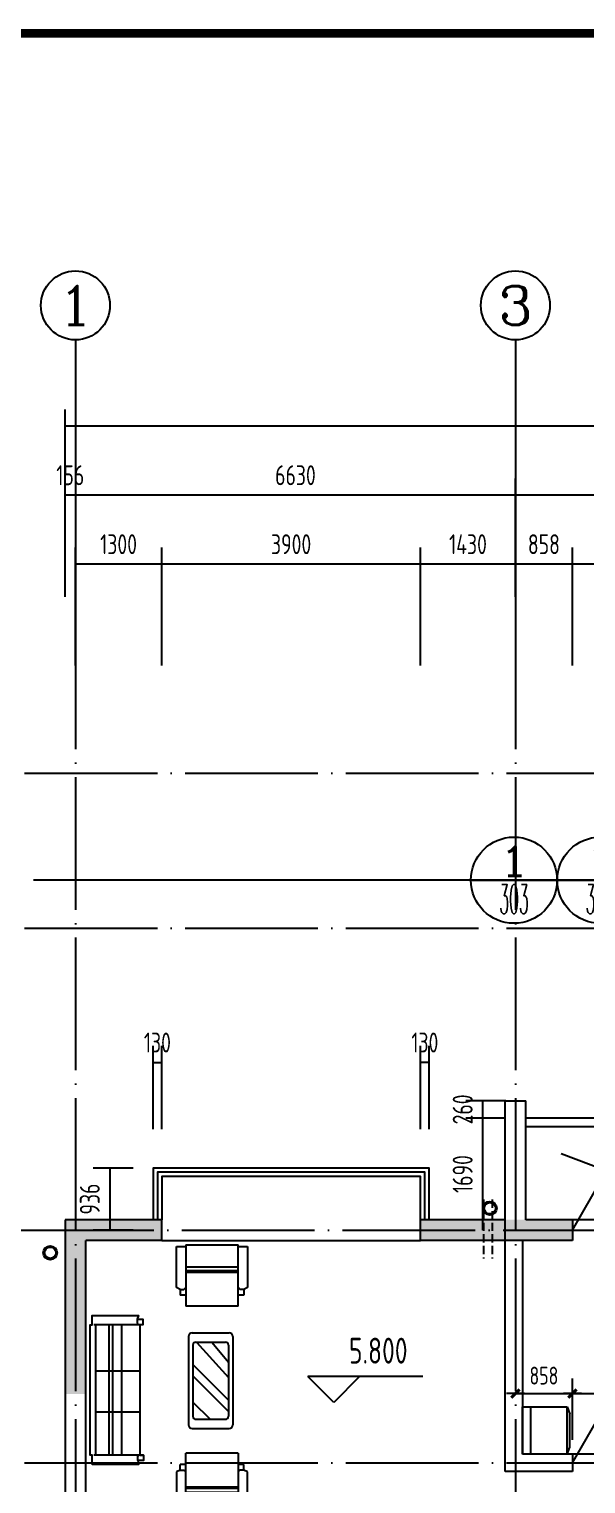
# Model space of a CAD drawing. Extents: x -726032 to 135930, y -151624 to 587044.
# Drawn here: x -712462 to -704072, y 509276 to 531209 of the extents above; entities that cross this region are included whole.
import ezdxf
from ezdxf.enums import TextEntityAlignment as Align

# ---------------------------------------------------------------- set-up
doc = ezdxf.new("R2010")
doc.units = 0
doc.header["$LTSCALE"] = 1000
doc.header["$MEASUREMENT"] = 0
doc.linetypes.add('DASH', pattern=[0.35, 0.25, -0.1])
doc.linetypes.add('DOTE', pattern=[2.42, 2, -0.2, 0.02, -0.2])
doc.layers.get('0').update_dxf_attribs({"linetype": 'CONTINUOUS'})
doc.layers.get('DEFPOINTS').update_dxf_attribs({"color": 1, "linetype": 'CONTINUOUS'})
for name, color, linetype in [('AXIS', 245, 'CONTINUOUS'), ('AXIS_TEXT', 7, 'CONTINUOUS'), ('COLUMN', 170, 'CONTINUOUS'), ('DOTE', 8, 'DOTE'), ('GROUND', 45, 'CONTINUOUS'), ('JIAJU', 252, 'CONTINUOUS'), ('LVTRY', 6, 'CONTINUOUS'), ('PUB_DIM', 245, 'CONTINUOUS'), ('PUB_TITLE', 1, 'CONTINUOUS'), ('ROOF', 4, 'CONTINUOUS'), ('WALL', 255, 'CONTINUOUS'), ('WINDOW', 155, 'CONTINUOUS'), ('WINDOW_TEXT', 7, 'CONTINUOUS'), ('家具', 252, 'CONTINUOUS'), ('引线', 213, 'CONTINUOUS'), ('空调', 245, 'CONTINUOUS'), ('雨水管', 20, 'CONTINUOUS')]:
    doc.layers.add(name, color=color, linetype=linetype)
doc.styles.add('COMP', font='COMPLEX', dxfattribs={"bigfont": 'hztxt'})
doc.styles.add('COMPLEX', font='COMPLEX')
doc.styles.add('DIM_FONT', font='isocp.shx', dxfattribs={"width": 0.8})
doc.styles.add('SIMPLEX', font='SIMPLEX.SHX')
doc.dimstyles.new('AXIS', dxfattribs={"dimtxt": 300, "dimasz": 1, "dimexe": 250, "dimexo": 300, "dimgap": 150, "dimtad": 1, "dimdec": 0, "dimzin": 0, "dimdsep": 46, "dimtxsty": 'DIM_FONT', "dimcen": 0.09, "dimse1": 1, "dimse2": 1, "dimclrt": 142, "dimadec": 0, "dimazin": 0, "dimtfac": 1, "dimtdec": 0, "dimtix": 1, "dimtmove": 2, "dimatfit": 3, "dimfxl": 1, "dimtolj": 1, "dimtzin": 0, "dimarcsym": 0})
doc.dimstyles.new('DIMA', dxfattribs={"dimtxt": 300, "dimasz": 1, "dimexe": 250, "dimexo": 300, "dimgap": 150, "dimtad": 1, "dimdec": 0, "dimzin": 0, "dimdsep": 46, "dimtxsty": 'DIM_FONT', "dimcen": 0.09, "dimse1": 1, "dimclrt": 142, "dimadec": 0, "dimazin": 0, "dimtfac": 1, "dimtdec": 0, "dimtix": 1, "dimtmove": 2, "dimatfit": 3, "dimfxl": 1, "dimtolj": 1, "dimtzin": 0, "dimarcsym": 0})
doc.dimstyles.new('DIMB', dxfattribs={"dimtxt": 300, "dimasz": 1, "dimexe": 250, "dimexo": 300, "dimgap": 150, "dimtad": 1, "dimdec": 0, "dimzin": 0, "dimdsep": 46, "dimtxsty": 'DIM_FONT', "dimcen": 0.09, "dimse2": 1, "dimclrt": 142, "dimadec": 0, "dimazin": 0, "dimtfac": 1, "dimtdec": 0, "dimtix": 1, "dimtmove": 2, "dimatfit": 3, "dimfxl": 1, "dimtolj": 1, "dimtzin": 0, "dimarcsym": 0})
doc.dimstyles.new('DIMN', dxfattribs={"dimtxt": 300, "dimasz": 1, "dimexe": 250, "dimexo": 300, "dimgap": 150, "dimtad": 1, "dimdec": 0, "dimzin": 0, "dimdsep": 46, "dimtxsty": 'DIM_FONT', "dimcen": 0.09, "dimclrt": 142, "dimadec": 0, "dimazin": 0, "dimtfac": 1, "dimtdec": 0, "dimtix": 1, "dimtmove": 2, "dimatfit": 3, "dimfxl": 1, "dimtolj": 1, "dimtzin": 0, "dimarcsym": 0})

# ---------------------------------------------------------------- blocks, each defined once
blk = doc.blocks.new('*D511')
at = {"layer": 'AXIS', "color": 0, "lineweight": -2, "transparency": 16777216}
for p, q in [((-711920, 522652), (-711920, 525473)), ((-643241, 522652), (-643241, 525473)), ((-643242, 525223), (-711919, 525223))]:
    blk.add_line(p, q, dxfattribs=at)
at = {"layer": 'AXIS', "color": 0, "transparency": 16777216}
for points in [[(-711919, 525224), (-711919, 525223), (-711920, 525223)], [(-643242, 525224), (-643242, 525223), (-643241, 525223)]]:
    blk.add_solid(points, dxfattribs=at)
at = {"layer": 'DEFPOINTS', "color": 0, "transparency": 16777216}
for p in [(-711920, 525223), (-711920, 522352), (-643241, 522352)]:
    blk.add_point(p, dxfattribs=at)
at = {"layer": 'AXIS', "color": 142, "transparency": 16777216, "insert": (-677580, 525523), "char_height": 300, "attachment_point": 5, "style": 'DIM_FONT'}
blk.add_mtext('\\A1;68679', dxfattribs=at)
blk = doc.blocks.new('_INDEX')
blk.add_line((-0.5, 0), (0.5, 0))
blk.add_circle((0, 0), 0.5)
at = {"style": 'COMP'}
for tag, width, p, p2 in [('1', 2.333333, (-0.17, 0.05), (0.17, 0.05)), ('-', 1.166667, (-0.17, -0.39), (0.17, -0.39))]:
    blk.add_attdef(tag, text='', height=0.34, dxfattribs=dict(at, width=width)).set_placement(p, p2, align=Align.FIT)
blk = doc.blocks.new('_DBLK')
blk.add_line((-0.5, 0), (0, -0.866))
blk.add_arc((-0.5, 0), 1, 300, 0)
at = {"layer": 'WINDOW_TEXT', "style": 'SIMPLEX', "flags": 9}
blk.add_attdef('A', text='', height=1, dxfattribs=at).set_placement((0, 1.5), align=Align.MIDDLE)
blk = doc.blocks.new('_DIMX')
blk.add_line((-150, 0), (150, 0))
at = {"const_width": 50}
blk.add_lwpolyline([(-70, -70), (70, 70)], dxfattribs=at)
blk = doc.blocks.new('*D2224')
at = {"layer": 'DEFPOINTS', "color": 0, "transparency": 16777216}
for p in [(-703106, 510638), (-704276, 509669), (-703106, 509669)]:
    blk.add_point(p, dxfattribs=at)
at = {"layer": 'PUB_DIM', "color": 0, "lineweight": -2, "transparency": 16777216}
for p, q in [((-703106, 509939), (-703106, 510863)), ((-704275, 510638), (-703107, 510638))]:
    blk.add_line(p, q, dxfattribs=at)
at = {"layer": 'PUB_DIM', "color": 0, "lineweight": -2, "transparency": 16777216, "xscale": 0.9, "yscale": 0.9, "zscale": 0.9, "rotation": 180}
blk.add_blockref('_DIMX', (-704276, 510638), dxfattribs=at)
at = {"layer": 'PUB_DIM', "color": 0, "lineweight": -2, "transparency": 16777216, "xscale": 0.9, "yscale": 0.9, "zscale": 0.9}
blk.add_blockref('_DIMX', (-703106, 510638), dxfattribs=at)
at = {"layer": 'PUB_DIM', "color": 142, "transparency": 16777216, "insert": (-703691, 510908), "char_height": 270, "attachment_point": 5, "style": 'DIM_FONT'}
blk.add_mtext('\\A1;1170', dxfattribs=at)
blk = doc.blocks.new('A$C593B1C2D')
at = {"layer": 'JIAJU'}
for p, q in [((0, 550), (0, 32)), ((550, 550), (0, 550)), ((550, 32), (550, 550)), ((550, 450), (0, 450)), ((0, 32), (84, 0)), ((550, 32), (0, 32)), ((466, 0), (84, 0)), ((550, 32), (466, 0))]:
    blk.add_line(p, q, dxfattribs=at)
blk = doc.blocks.new('A$C52343C9C')
at = {"layer": 'JIAJU', "rotation": 2.050917305024764e-05}
blk.add_blockref('A$C593B1C2D', (0, 0), dxfattribs=at)
blk = doc.blocks.new('A$C47CE1419')
at = {"layer": 'JIAJU', "xscale": -1, "rotation": 90}
blk.add_blockref('A$C52343C9C', (550, 550), dxfattribs=at)
blk = doc.blocks.new('*D2226')
at = {"layer": 'DEFPOINTS', "color": 0, "transparency": 16777216}
for p in [(-704276, 510638), (-705134, 509669), (-704276, 509669)]:
    blk.add_point(p, dxfattribs=at)
at = {"layer": 'PUB_DIM', "color": 0, "lineweight": -2, "transparency": 16777216}
for p, q in [((-704276, 509939), (-704276, 510863)), ((-705133, 510638), (-704277, 510638))]:
    blk.add_line(p, q, dxfattribs=at)
at = {"layer": 'PUB_DIM', "color": 0, "lineweight": -2, "transparency": 16777216, "xscale": 0.9, "yscale": 0.9, "zscale": 0.9, "rotation": 180}
blk.add_blockref('_DIMX', (-705134, 510638), dxfattribs=at)
at = {"layer": 'PUB_DIM', "color": 0, "lineweight": -2, "transparency": 16777216, "xscale": 0.9, "yscale": 0.9, "zscale": 0.9}
blk.add_blockref('_DIMX', (-704276, 510638), dxfattribs=at)
at = {"layer": 'PUB_DIM', "color": 142, "transparency": 16777216, "insert": (-704705, 510908), "char_height": 270, "attachment_point": 5, "style": 'DIM_FONT'}
blk.add_mtext('\\A1;858', dxfattribs=at)
blk = doc.blocks.new('*D966')
at = {"layer": 'DEFPOINTS', "color": 0, "transparency": 16777216}
for p in [(-710594, 514038), (-711248, 513102), (-710594, 513102)]:
    blk.add_point(p, dxfattribs=at)
at = {"layer": 'PUB_DIM', "color": 0, "lineweight": -2, "transparency": 16777216}
for p, q in [((-710894, 514038), (-711498, 514038)), ((-711248, 514037), (-711248, 513103)), ((-710894, 513102), (-711498, 513102))]:
    blk.add_line(p, q, dxfattribs=at)
at = {"layer": 'PUB_DIM', "color": 0, "transparency": 16777216}
for points in [[(-711248, 514037), (-711247, 514037), (-711248, 514038)], [(-711248, 513103), (-711247, 513103), (-711248, 513102)]]:
    blk.add_solid(points, dxfattribs=at)
at = {"layer": 'PUB_DIM', "color": 142, "transparency": 16777216, "insert": (-711548, 513570), "char_height": 300, "attachment_point": 5, "rotation": 90, "style": 'DIM_FONT'}
blk.add_mtext('\\A1;936', dxfattribs=at)
blk = doc.blocks.new('A$C3D9F154E')
at = {"layer": '家具', "linetype": 'ByBlock'}
for p, q in [((1000, 3110), (1108, 3110)), ((1000, 2634), (1000, 3110)), ((1108, 3132), (1108, 2418)), ((1108, 3132), (1715, 3132)), ((1715, 2418), (1715, 3132)), ((1715, 3110), (1823, 3110)), ((1823, 3110), (1823, 2634)), ((1715, 2872), (1108, 2872)), ((1715, 2829), (1108, 2829)), ((1715, 2810), (1108, 2810)), ((1043, 2613), (1000, 2634)), ((1043, 2613), (1086, 2613)), ((1043, 2613), (1043, 2548)), ((1108, 2548), (1043, 2548)), ((1086, 2613), (1108, 2634)), ((1737, 2613), (1715, 2634)), ((1780, 2548), (1715, 2548)), ((1780, 2613), (1737, 2613)), ((1823, 2634), (1780, 2613)), ((1780, 2613), (1780, 2548)), ((1715, 2418), (1108, 2418)), ((1108, 0), (1108, 713)), ((1715, 713), (1108, 713)), ((1715, 713), (1715, 0)), ((1043, 519), (1000, 497)), ((1043, 519), (1043, 584)), ((1108, 584), (1043, 584)), ((1043, 519), (1086, 519)), ((1086, 519), (1108, 497)), ((1780, 584), (1715, 584)), ((1737, 519), (1715, 497)), ((1780, 519), (1737, 519)), ((1780, 519), (1780, 584)), ((1823, 497), (1780, 519)), ((1000, 497), (1000, 22)), ((1823, 22), (1823, 497)), ((1715, 322), (1108, 322)), ((1715, 303), (1108, 303)), ((1715, 259), (1108, 259)), ((1000, 22), (1108, 22)), ((1108, 0), (1715, 0)), ((1715, 22), (1823, 22))]:
    blk.add_line(p, q, dxfattribs=at)
at = {"layer": '家具'}
for p, q in [((611, 2203), (43, 2203)), ((65, 693), (65, 2203)), ((216, 2203), (216, 693)), ((259, 2203), (259, 693)), ((365, 2203), (365, 693)), ((546, 2268), (546, 2225)), ((546, 2225), (559, 2203)), ((1141, 2067), (1141, 1044)), ((1184, 2110), (1611, 2110)), ((1654, 2067), (1654, 1044)), ((1192, 1968), (1192, 1142)), ((1226, 2003), (1568, 2003)), ((1232, 2003), (1603, 1592)), ((1411, 2003), (1603, 1771)), ((1603, 1968), (1603, 1142)), ((1192, 1741), (1603, 1331)), ((575, 1666), (65, 1666)), ((1192, 1610), (1603, 1199)), ((575, 1190), (65, 1190)), ((1192, 1307), (1392, 1108)), ((1226, 1108), (1568, 1108)), ((1184, 1001), (1611, 1001)), ((618, 693), (43, 693)), ((553, 672), (559, 693)), ((553, 629), (553, 672))]:
    blk.add_line(p, q, dxfattribs=at)
blk.add_lwpolyline([(22, 585), (22, 693), (0, 693), (0, 2203), (22, 2203), (22, 2311), (559, 2311), (546, 2268), (611, 2268), (611, 2203), (575, 2203), (575, 693), (618, 693), (618, 629), (553, 629), (559, 585)], close=True, dxfattribs=at)
for centre, radius, start, end in [((1184, 2067), 42.8, 90, 180), ((1611, 2067), 42.8, 360, 90), ((1226, 1968), 34.2, 90, 180), ((1568, 1968), 34.2, 360, 90), ((1184, 1044), 42.8, 180, 270), ((1226, 1142), 34.2, 180, 270), ((1568, 1142), 34.2, 270, 360), ((1611, 1044), 42.8, 270, 360)]:
    blk.add_arc(centre, radius, start, end, dxfattribs=at)
blk = doc.blocks.new('*D971')
at = {"layer": 'DEFPOINTS', "color": 0, "transparency": 16777216}
for p in [(-704977, 515052), (-705629, 514792), (-704977, 514792)]:
    blk.add_point(p, dxfattribs=at)
at = {"layer": 'PUB_DIM', "color": 0, "lineweight": -2, "transparency": 16777216}
for p, q in [((-705277, 515052), (-705879, 515052)), ((-705629, 515053), (-705629, 515054)), ((-705629, 515052), (-705629, 514792)), ((-705277, 514792), (-705879, 514792)), ((-705629, 514791), (-705629, 514790))]:
    blk.add_line(p, q, dxfattribs=at)
at = {"layer": 'PUB_DIM', "color": 0, "transparency": 16777216}
for points in [[(-705630, 515053), (-705629, 515053), (-705629, 515052)], [(-705630, 514791), (-705629, 514791), (-705629, 514792)]]:
    blk.add_solid(points, dxfattribs=at)
at = {"layer": 'PUB_DIM', "color": 142, "transparency": 16777216, "insert": (-705929, 514922), "char_height": 300, "attachment_point": 5, "rotation": 90, "style": 'DIM_FONT'}
blk.add_mtext('\\A1;260', dxfattribs=at)
blk = doc.blocks.new('*D3696')
at = {"layer": 'DEFPOINTS', "color": 0, "transparency": 16777216}
for p in [(-704977, 514792), (-705629, 513102), (-704977, 513102)]:
    blk.add_point(p, dxfattribs=at)
at = {"layer": 'PUB_DIM', "color": 0, "lineweight": -2, "transparency": 16777216}
for p, q in [((-705277, 514792), (-705879, 514792)), ((-705629, 514791), (-705629, 513103))]:
    blk.add_line(p, q, dxfattribs=at)
at = {"layer": 'PUB_DIM', "color": 0, "transparency": 16777216}
for points in [[(-705630, 514791), (-705629, 514791), (-705629, 514792)], [(-705630, 513103), (-705629, 513103), (-705629, 513102)]]:
    blk.add_solid(points, dxfattribs=at)
at = {"layer": 'PUB_DIM', "color": 142, "transparency": 16777216, "insert": (-705929, 513947), "char_height": 300, "attachment_point": 5, "rotation": 90, "style": 'DIM_FONT'}
blk.add_mtext('\\A1;1690', dxfattribs=at)
blk = doc.blocks.new('*D976')
at = {"layer": 'DEFPOINTS', "color": 0, "transparency": 16777216}
for p in [(-710464, 515630), (-710594, 514323), (-710464, 514323)]:
    blk.add_point(p, dxfattribs=at)
at = {"layer": 'PUB_DIM', "color": 0, "lineweight": -2, "transparency": 16777216}
for p, q in [((-710594, 514623), (-710594, 515880)), ((-710464, 514623), (-710464, 515880)), ((-710595, 515630), (-710596, 515630)), ((-710594, 515630), (-710464, 515630)), ((-710463, 515630), (-710462, 515630))]:
    blk.add_line(p, q, dxfattribs=at)
at = {"layer": 'PUB_DIM', "color": 0, "transparency": 16777216}
for points in [[(-710595, 515630), (-710595, 515630), (-710594, 515630)], [(-710463, 515630), (-710463, 515630), (-710464, 515630)]]:
    blk.add_solid(points, dxfattribs=at)
at = {"layer": 'PUB_DIM', "color": 142, "transparency": 16777216, "insert": (-710529, 515930), "char_height": 300, "attachment_point": 5, "style": 'DIM_FONT'}
blk.add_mtext('\\A1;130', dxfattribs=at)
blk = doc.blocks.new('*D977')
at = {"layer": 'DEFPOINTS', "color": 0, "transparency": 16777216}
for p in [(-706564, 515630), (-706564, 514323), (-706434, 514323)]:
    blk.add_point(p, dxfattribs=at)
at = {"layer": 'PUB_DIM', "color": 0, "lineweight": -2, "transparency": 16777216}
for p, q in [((-706564, 514623), (-706564, 515880)), ((-706434, 514623), (-706434, 515880)), ((-706565, 515630), (-706566, 515630)), ((-706434, 515630), (-706564, 515630)), ((-706433, 515630), (-706432, 515630))]:
    blk.add_line(p, q, dxfattribs=at)
at = {"layer": 'PUB_DIM', "color": 0, "transparency": 16777216}
for points in [[(-706565, 515630), (-706565, 515630), (-706564, 515630)], [(-706433, 515630), (-706433, 515630), (-706434, 515630)]]:
    blk.add_solid(points, dxfattribs=at)
at = {"layer": 'PUB_DIM', "color": 142, "transparency": 16777216, "insert": (-706499, 515930), "char_height": 300, "attachment_point": 5, "style": 'DIM_FONT'}
blk.add_mtext('\\A1;130', dxfattribs=at)
blk = doc.blocks.new('*D3301')
at = {"layer": 'AXIS', "color": 0, "lineweight": -2, "transparency": 16777216}
blk.add_line((-702145, 524183), (-705133, 524183), dxfattribs=at)
at = {"layer": 'AXIS', "color": 0, "transparency": 16777216}
for points in [[(-705133, 524184), (-705133, 524183), (-705134, 524183)], [(-702145, 524184), (-702145, 524183), (-702144, 524183)]]:
    blk.add_solid(points, dxfattribs=at)
at = {"layer": 'DEFPOINTS', "color": 0, "transparency": 16777216}
for p in [(-705134, 524183), (-705134, 522352), (-702144, 522352)]:
    blk.add_point(p, dxfattribs=at)
at = {"layer": 'AXIS', "color": 142, "transparency": 16777216, "insert": (-703639, 524483), "char_height": 300, "attachment_point": 5, "style": 'DIM_FONT'}
blk.add_mtext('\\A1;2990', dxfattribs=at)
blk = doc.blocks.new('*D978')
at = {"layer": 'DEFPOINTS', "color": 0, "transparency": 16777216}
for p in [(-704276, 523143), (-704276, 521312), (-703106, 521312)]:
    blk.add_point(p, dxfattribs=at)
at = {"layer": 'PUB_DIM', "color": 0, "lineweight": -2, "transparency": 16777216}
for p, q in [((-704276, 521612), (-704276, 523393)), ((-703106, 521612), (-703106, 523393)), ((-703107, 523143), (-704275, 523143))]:
    blk.add_line(p, q, dxfattribs=at)
at = {"layer": 'PUB_DIM', "color": 0, "transparency": 16777216}
for points in [[(-704275, 523144), (-704275, 523143), (-704276, 523143)], [(-703107, 523144), (-703107, 523143), (-703106, 523143)]]:
    blk.add_solid(points, dxfattribs=at)
at = {"layer": 'PUB_DIM', "color": 142, "transparency": 16777216, "insert": (-703691, 523443), "char_height": 300, "attachment_point": 5, "style": 'DIM_FONT'}
blk.add_mtext('\\A1;1170', dxfattribs=at)
blk = doc.blocks.new('*D3697')
at = {"layer": 'DEFPOINTS', "color": 0, "transparency": 16777216}
for p in [(-705134, 523143), (-705134, 521312), (-704276, 521312)]:
    blk.add_point(p, dxfattribs=at)
at = {"layer": 'PUB_DIM', "color": 0, "lineweight": -2, "transparency": 16777216}
for p, q in [((-704276, 521612), (-704276, 523393)), ((-704277, 523143), (-705133, 523143))]:
    blk.add_line(p, q, dxfattribs=at)
at = {"layer": 'PUB_DIM', "color": 0, "transparency": 16777216}
for points in [[(-705133, 523144), (-705133, 523143), (-705134, 523143)], [(-704277, 523144), (-704277, 523143), (-704276, 523143)]]:
    blk.add_solid(points, dxfattribs=at)
at = {"layer": 'PUB_DIM', "color": 142, "transparency": 16777216, "insert": (-704705, 523443), "char_height": 300, "attachment_point": 5, "style": 'DIM_FONT'}
blk.add_mtext('\\A1;858', dxfattribs=at)
blk = doc.blocks.new('_AXISO')
blk.add_circle((0, 0), 0.5)
at = {"layer": 'AXIS_TEXT', "style": 'COMPLEX', "width": 1.041667}
blk.add_attdef('A', text='', height=0.56, dxfattribs=at).set_placement((-0.25, -0.28), (0.25, -0.28), align=Align.FIT)
blk = doc.blocks.new('*D2234')
at = {"layer": 'AXIS', "color": 0, "lineweight": -2, "transparency": 16777216}
for p, q in [((-711920, 522652), (-711920, 524433)), ((-711921, 524183), (-711922, 524183)), ((-711764, 524183), (-711920, 524183)), ((-711763, 524183), (-711762, 524183))]:
    blk.add_line(p, q, dxfattribs=at)
at = {"layer": 'AXIS', "color": 0, "transparency": 16777216}
for points in [[(-711921, 524184), (-711921, 524183), (-711920, 524183)], [(-711763, 524184), (-711763, 524183), (-711764, 524183)]]:
    blk.add_solid(points, dxfattribs=at)
at = {"layer": 'DEFPOINTS', "color": 0, "transparency": 16777216}
for p in [(-711920, 524183), (-711920, 522352), (-711764, 522352)]:
    blk.add_point(p, dxfattribs=at)
at = {"layer": 'AXIS', "color": 142, "transparency": 16777216, "insert": (-711842, 524483), "char_height": 300, "attachment_point": 5, "style": 'DIM_FONT'}
blk.add_mtext('\\A1;156', dxfattribs=at)
blk = doc.blocks.new('*D981')
at = {"layer": 'DEFPOINTS', "color": 0, "transparency": 16777216}
for p in [(-711764, 523143), (-711764, 521312), (-710464, 521312)]:
    blk.add_point(p, dxfattribs=at)
at = {"layer": 'PUB_DIM', "color": 0, "lineweight": -2, "transparency": 16777216}
for p, q in [((-711764, 521612), (-711764, 523393)), ((-710464, 521612), (-710464, 523393)), ((-710465, 523143), (-711763, 523143))]:
    blk.add_line(p, q, dxfattribs=at)
at = {"layer": 'PUB_DIM', "color": 0, "transparency": 16777216}
for points in [[(-711763, 523144), (-711763, 523143), (-711764, 523143)], [(-710465, 523144), (-710465, 523143), (-710464, 523143)]]:
    blk.add_solid(points, dxfattribs=at)
at = {"layer": 'PUB_DIM', "color": 142, "transparency": 16777216, "insert": (-711114, 523443), "char_height": 300, "attachment_point": 5, "style": 'DIM_FONT'}
blk.add_mtext('\\A1;1300', dxfattribs=at)
blk = doc.blocks.new('*D982')
at = {"layer": 'DEFPOINTS', "color": 0, "transparency": 16777216}
for p in [(-710464, 523143), (-710464, 521312), (-706564, 521312)]:
    blk.add_point(p, dxfattribs=at)
at = {"layer": 'PUB_DIM', "color": 0, "lineweight": -2, "transparency": 16777216}
for p, q in [((-710464, 521612), (-710464, 523393)), ((-706564, 521612), (-706564, 523393)), ((-706565, 523143), (-710463, 523143))]:
    blk.add_line(p, q, dxfattribs=at)
at = {"layer": 'PUB_DIM', "color": 0, "transparency": 16777216}
for points in [[(-710463, 523144), (-710463, 523143), (-710464, 523143)], [(-706565, 523144), (-706565, 523143), (-706564, 523143)]]:
    blk.add_solid(points, dxfattribs=at)
at = {"layer": 'PUB_DIM', "color": 142, "transparency": 16777216, "insert": (-708514, 523443), "char_height": 300, "attachment_point": 5, "style": 'DIM_FONT'}
blk.add_mtext('\\A1;3900', dxfattribs=at)
blk = doc.blocks.new('*D3698')
at = {"layer": 'AXIS', "color": 0, "lineweight": -2, "transparency": 16777216}
for p, q in [((-705134, 522652), (-705134, 524433)), ((-705135, 524183), (-711763, 524183))]:
    blk.add_line(p, q, dxfattribs=at)
at = {"layer": 'AXIS', "color": 0, "transparency": 16777216}
for points in [[(-711763, 524184), (-711763, 524183), (-711764, 524183)], [(-705135, 524184), (-705135, 524183), (-705134, 524183)]]:
    blk.add_solid(points, dxfattribs=at)
at = {"layer": 'DEFPOINTS', "color": 0, "transparency": 16777216}
for p in [(-711764, 524183), (-711764, 522352), (-705134, 522352)]:
    blk.add_point(p, dxfattribs=at)
at = {"layer": 'AXIS', "color": 142, "transparency": 16777216, "insert": (-708449, 524483), "char_height": 300, "attachment_point": 5, "style": 'DIM_FONT'}
blk.add_mtext('\\A1;6630', dxfattribs=at)
blk = doc.blocks.new('*D2235')
at = {"layer": 'DEFPOINTS', "color": 0, "transparency": 16777216}
for p in [(-706564, 523143), (-706564, 521312), (-705134, 521312)]:
    blk.add_point(p, dxfattribs=at)
at = {"layer": 'PUB_DIM', "color": 0, "lineweight": -2, "transparency": 16777216}
for p, q in [((-706564, 521612), (-706564, 523393)), ((-705135, 523143), (-706563, 523143))]:
    blk.add_line(p, q, dxfattribs=at)
at = {"layer": 'PUB_DIM', "color": 0, "transparency": 16777216}
for points in [[(-706563, 523144), (-706563, 523143), (-706564, 523143)], [(-705135, 523144), (-705135, 523143), (-705134, 523143)]]:
    blk.add_solid(points, dxfattribs=at)
at = {"layer": 'PUB_DIM', "color": 142, "transparency": 16777216, "insert": (-705849, 523443), "char_height": 300, "attachment_point": 5, "style": 'DIM_FONT'}
blk.add_mtext('\\A1;1430', dxfattribs=at)

msp = doc.modelspace()

# ---------------------------------------------------------------- linework, layer by layer
at = {"layer": 'AXIS'}
for p, q in [((-711763.9, 526523.4), (-711763.9, 522352)), ((-705133.9, 526523.4), (-705133.9, 522352))]:
    msp.add_line(p, q, dxfattribs=at)
at = {"layer": 'COLUMN'}
for points in [[(-711919.9, 513258.4), (-711919.9, 510632.4), (-711607.9, 512946.4), (-711607.9, 510632.4)], [(-711919.9, 513258.4), (-711607.9, 512946.4), (-710463.9, 513258.4), (-710463.9, 512946.4)], [(-706563.9, 513258.4), (-706563.9, 512946.4), (-704275.9, 513258.4), (-704275.9, 512946.4)]]:
    msp.add_solid(points, dxfattribs=at)
at = {"layer": 'DOTE'}
for p, q in [((-711763.9, 522352), (-711763.9, 491880.4)), ((-705133.9, 522352), (-705133.9, 491880.4)), ((-712529.2, 519992.4), (-642897.4, 519992.4)), ((-712529.2, 517652.4), (-642897.4, 517652.4)), ((-712581.2, 513102.4), (-642897.4, 513102.4)), ((-712529.2, 509592.4), (-642897.4, 509592.4))]:
    msp.add_line(p, q, dxfattribs=at)
at = {"layer": 'GROUND'}
for p, q in [((-703105.9, 513258.4), (-704275.9, 513258.4)), ((-703105.9, 509722.4), (-704275.9, 509722.4))]:
    msp.add_line(p, q, dxfattribs=at)
at = {"layer": 'PUB_DIM'}
for p, q in [((-707871.7, 510505.1), (-708261.7, 510895.1)), ((-706529.8, 510895.1), (-708261.7, 510895.1)), ((-707481.7, 510895.1), (-707871.7, 510505.1))]:
    msp.add_line(p, q, dxfattribs=at)
at = {"layer": 'PUB_TITLE', "const_width": 130}
msp.add_lwpolyline([(-723432.4, 479143.9), (-630742.4, 479143.9), (-630742.4, 531143.9), (-723432.4, 531143.9)], close=True, dxfattribs=at)
at = {"layer": 'ROOF'}
for p, q in [((-704977.9, 514792.4), (-702325.9, 514792.4)), ((-704977.9, 514662.4), (-702325.9, 514662.4))]:
    msp.add_line(p, q, dxfattribs=at)
at = {"layer": 'WALL'}
for p, q in [((-705289.9, 515052.4), (-704977.9, 515052.4)), ((-705289.9, 509462.4), (-705289.9, 515052.4)), ((-704977.9, 513258.4), (-704977.9, 515052.4)), ((-710463.9, 513258.4), (-711919.9, 513258.4)), ((-711919.9, 513258.4), (-711919.9, 503066.4)), ((-710463.9, 512946.4), (-710463.9, 513258.4)), ((-706563.9, 512946.4), (-706563.9, 513258.4)), ((-705289.9, 513258.4), (-706563.9, 513258.4)), ((-704275.9, 513258.4), (-704977.9, 513258.4)), ((-704275.9, 513258.4), (-704275.9, 512946.4)), ((-710463.9, 512946.4), (-711607.9, 512946.4)), ((-711607.9, 507382.4), (-711607.9, 512946.4)), ((-704275.9, 512946.4), (-706563.9, 512946.4)), ((-705029.9, 512946.4), (-705029.9, 509722.4)), ((-704275.9, 509722.4), (-705029.9, 509722.4)), ((-704275.9, 509722.4), (-704275.9, 509462.4)), ((-704275.9, 509462.4), (-705289.9, 509462.4))]:
    msp.add_line(p, q, dxfattribs=at)
at = {"layer": 'WINDOW'}
msp.add_line((-710463.9, 512946.4), (-706563.9, 512946.4), dxfattribs=at)
for points in [[(-706433.9, 513258.4), (-706433.9, 514038.4), (-710593.9, 514038.4), (-710593.9, 513258.4)], [(-706498.9, 513258.4), (-706498.9, 513973.4), (-710528.9, 513973.4), (-710528.9, 513258.4)], [(-706563.9, 513258.4), (-706563.9, 513908.4), (-710463.9, 513908.4), (-710463.9, 513258.4)]]:
    msp.add_lwpolyline(points, dxfattribs=at)
at = {"layer": '引线'}
msp.add_lwpolyline([(-702299.9, 519527.3), (-703099.9, 518377.6), (-712395.2, 518377.6)], dxfattribs=at)
at = {"layer": '空调', "linetype": 'DASH', "ltscale": 0.5}
for p, q in [((-705614.9, 513564.2), (-705614.9, 512674.8)), ((-705484.9, 513564.2), (-705484.9, 512674.8))]:
    msp.add_line(p, q, dxfattribs=at)
at = {"layer": '雨水管'}
msp.add_lwpolyline([(-703499, 513896), (-704444.5, 514251.2)], dxfattribs=at)
for centre, radius in [((-705519.8, 513431.8), 104), ((-705519.8, 513431.8), 84.5), ((-712144.3, 512759.6), 104), ((-712144.3, 512759.6), 84.5)]:
    msp.add_circle(centre, radius, dxfattribs=at)

# ---------------------------------------------------------------- block references
at = {"layer": 'AXIS'}
ref = msp.add_blockref('_AXISO', (-711763.9, 527043.4), dxfattribs=dict(at, xscale=1040, yscale=1040, zscale=1040))
ref.add_attrib('A', '1', dxfattribs={"layer": 'AXIS_TEXT', "height": 582.4, "style": 'COMPLEX', "width": 2.083333}).set_placement((-712023.9, 526752.2), (-711503.9, 526752.2), align=Align.FIT)
ref = msp.add_blockref('_AXISO', (-705133.9, 527043.4), dxfattribs=dict(at, xscale=1040, yscale=1040, zscale=1040))
ref.add_attrib('A', '3', dxfattribs={"layer": 'AXIS_TEXT', "height": 582.4, "style": 'COMPLEX', "width": 1.339286}).set_placement((-705393.9, 526752.2), (-704873.9, 526752.2), align=Align.FIT)
at = {"layer": 'LVTRY', "xscale": 1.299999999999272, "yscale": 1.299999999999272, "zscale": 1.299999999999272}
msp.add_blockref('A$C47CE1419', (-705029.9, 509722.4), dxfattribs=at)
at = {"layer": 'WINDOW', "xscale": -1170, "yscale": 1170, "zscale": 1170, "rotation": 180}
for p in [(-703690.9, 513102.4), (-703690.9, 509592.4)]:
    msp.add_blockref('_DBLK', p, dxfattribs=at)
at = {"layer": '家具', "xscale": 1.299999999999272, "yscale": 1.299999999999272, "zscale": 1.299999999999272}
msp.add_blockref('A$C3D9F154E', (-711542.9, 508810.4), dxfattribs=at)
at = {"layer": '引线'}
ref = msp.add_blockref('_INDEX', (-705155.4, 518377.6), dxfattribs=dict(at, xscale=1300, yscale=1300, zscale=1300))
ref.add_attrib('1', '1', dxfattribs={"layer": '0', "height": 442, "style": 'COMP', "width": 2.333333}).set_placement((-705376.4, 518442.6), (-704934.4, 518442.6), align=Align.FIT)
ref.add_attrib('-', '303', dxfattribs={"layer": '0', "height": 442, "style": 'COMP', "width": 0.396226}).set_placement((-705376.4, 517870.6), (-704934.4, 517870.6), align=Align.FIT)
ref = msp.add_blockref('_INDEX', (-703855.4, 518377.6), dxfattribs=dict(at, xscale=1300, yscale=1300, zscale=1300))
ref.add_attrib('1', '1', dxfattribs={"layer": '0', "height": 442, "style": 'COMP', "width": 2.333333}).set_placement((-704076.4, 518442.6), (-703634.4, 518442.6), align=Align.FIT)
ref.add_attrib('-', '305', dxfattribs={"layer": '0', "height": 442, "style": 'COMP', "width": 0.396226}).set_placement((-704076.4, 517870.6), (-703634.4, 517870.6), align=Align.FIT)

# ---------------------------------------------------------------- texts
at = {"layer": 'PUB_DIM', "style": 'DIM_FONT', "width": 0.8}
msp.add_text('5.800', height=390, dxfattribs=at).set_placement((-707200.8, 511285.1), align=Align.MIDDLE)

# ---------------------------------------------------------------- dimensions: what is measured, and where the dimension line sits
at = {"layer": 'AXIS'}
dim = msp.add_aligned_dim(p1=(-643240.9, 522352), p2=(-711919.9, 522352), distance=-2871.4, dimstyle='DIMN', dxfattribs=at)
dim.commit()
dim.dimension.update_dxf_attribs({"geometry": '*D511', "text_midpoint": (-677580.4, 525523.4)})
for base, p1, p2, dimstyle, picture, middle in [((-711919.9, 524183.4), (-711763.9, 522352), (-711919.9, 522352), 'DIMA', '*D2234', (-711841.9, 524483.4)), ((-711763.9, 524183.4), (-705133.9, 522352), (-711763.9, 522352), 'DIMB', '*D3698', (-708448.9, 524483.4)), ((-705133.9, 524183.4), (-702143.9, 522352), (-705133.9, 522352), 'AXIS', '*D3301', (-703638.9, 524483.4))]:
    dim = msp.add_linear_dim(base=base, p1=p1, p2=p2, dimstyle=dimstyle, dxfattribs=at)
    dim.commit()
    dim.dimension.update_dxf_attribs({"geometry": picture, "text_midpoint": middle})
at = {"layer": 'PUB_DIM'}
for base, p1, p2, dimstyle, picture, middle in [((-711763.9, 523143.4), (-710463.9, 521312), (-711763.9, 521312), 'DIMN', '*D981', (-711113.9, 523443.4)), ((-710463.9, 523143.4), (-706563.9, 521312), (-710463.9, 521312), 'DIMN', '*D982', (-708513.9, 523443.4)), ((-706563.9, 523143.4), (-705133.9, 521312), (-706563.9, 521312), 'DIMA', '*D2235', (-705848.9, 523443.4)), ((-705133.9, 523143.4), (-704275.9, 521312), (-705133.9, 521312), 'DIMB', '*D3697', (-704704.9, 523443.4)), ((-704275.9, 523143.4), (-703105.9, 521312), (-704275.9, 521312), 'DIMN', '*D978', (-703690.9, 523443.4)), ((-710463.9, 515629.8), (-710593.9, 514322.6), (-710463.9, 514322.6), 'DIMN', '*D976', (-710528.9, 515929.8)), ((-706563.9, 515629.8), (-706433.9, 514322.6), (-706563.9, 514322.6), 'DIMN', '*D977', (-706498.9, 515929.8))]:
    dim = msp.add_linear_dim(base=base, p1=p1, p2=p2, dimstyle=dimstyle, dxfattribs=at)
    dim.commit()
    dim.dimension.update_dxf_attribs({"geometry": picture, "text_midpoint": middle})
for base, p1, p2, dimstyle, picture, middle in [((-705629.3, 514792.4), (-704977, 515052.4), (-704977, 514792.4), 'DIMN', '*D971', (-705929.4, 514922.4)), ((-705629.3, 513102.4), (-704977, 514792.4), (-704977, 513102.4), 'DIMB', '*D3696', (-705929.3, 513947.4)), ((-711247.6, 513102.4), (-710593.9, 514038.4), (-710593.9, 513102.4), 'DIMN', '*D966', (-711547.6, 513570.4))]:
    dim = msp.add_linear_dim(base=base, p1=p1, p2=p2, angle=90, dimstyle=dimstyle, dxfattribs=at)
    dim.commit()
    dim.dimension.update_dxf_attribs({"geometry": picture, "text_midpoint": middle})
for p1, p2, picture, middle in [((-705133.8, 509668.9), (-704275.8, 509668.9), '*D2226', (-704704.8, 510908.3)), ((-704275.8, 509668.9), (-703105.8, 509668.9), '*D2224', (-703690.8, 510908.3))]:
    dim = msp.add_aligned_dim(p1=p1, p2=p2, distance=969.4, dimstyle='DIMA', override={"dimscale": 0.9, "dimblk1": '_DIMX', "dimblk2": '_DIMX', "dimsah": 1}, dxfattribs=at)
    dim.commit()
    dim.dimension.update_dxf_attribs({"geometry": picture, "text_midpoint": middle})

doc.saveas('drawing.dxf')
